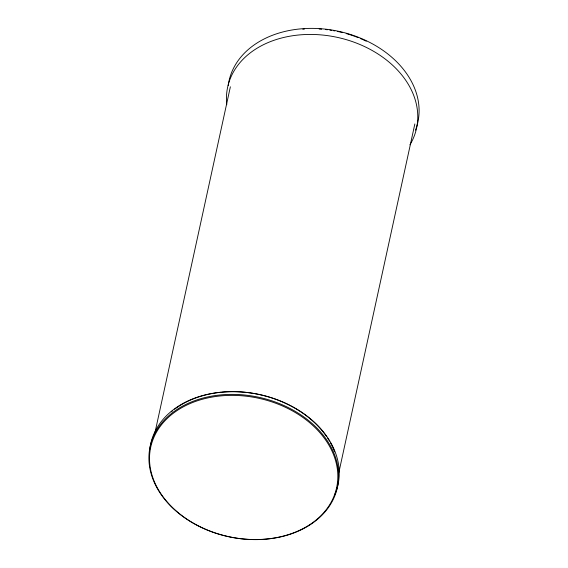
<?xml version="1.0" encoding="UTF-8"?>
<svg xmlns="http://www.w3.org/2000/svg" width="568" height="568" viewBox="0 0 568 568"><rect width="100%" height="100%" fill="white"/><g stroke="black" fill="none" stroke-linecap="round" stroke-linejoin="round"><path stroke-width="0.85" d="M154.965 432.653L230.367 86.805M338.876 472.377L414.853 123.93M149.838 449.224A95.836 71.334 12.3 0 1 262.714 395.278A95.836 71.334 12.3 0 1 334.843 494.465M149.505 454.485A95.836 71.334 12.3 0 1 149.611 451.844M171.252 411.857A95.133 70.808 12.3 0 1 172.558 410.778M174.589 409.209A95.133 70.808 12.3 0 1 212.595 393.446M213.383 393.312A95.133 70.808 12.3 0 1 221.435 392.24M222.244 392.161A95.133 70.808 12.3 0 1 326.692 436.721M327.672 438.184A95.133 70.808 12.3 0 1 329.518 441.151M330.377 442.649A95.133 70.808 12.3 0 1 334.673 451.823M228.201 85.598A96.659 71.944 12.3 0 1 341.169 31.879A96.659 71.944 12.3 0 1 415.464 130.186M226.767 104.711A96.659 71.944 12.3 0 1 337.534 37.41A96.659 71.944 12.3 0 1 409.947 144.804M302.808 29.224A93.521 69.608 12.3 0 1 304.42 29.096M319.152 29.018A93.521 69.608 12.3 0 1 321.623 29.181M325.762 29.571A93.521 69.608 12.3 0 1 327.409 29.763M329.887 30.097A93.521 69.608 12.3 0 1 331.534 30.345M333.182 30.615A93.521 69.608 12.3 0 1 334.822 30.913M337.278 31.389A93.521 69.608 12.3 0 1 342.163 32.497M346.189 33.569A93.521 69.608 12.3 0 1 354.112 36.103M354.886 36.387A93.521 69.608 12.3 0 1 357.982 37.566M360.275 38.496A93.521 69.608 12.3 0 1 362.54 39.476M363.286 39.817A93.521 69.608 12.3 0 1 366.253 41.201M177.905 512.627A95.836 71.334 12.3 0 0 335.816 493.116A95.836 71.334 12.3 0 0 217.565 395.257A95.836 71.334 12.3 0 0 177.905 512.627M178.288 512.748A95.133 70.808 12.3 0 0 335.042 493.386A95.133 70.808 12.3 0 0 217.658 396.244A95.133 70.808 12.3 0 0 178.288 512.748"/></g></svg>
